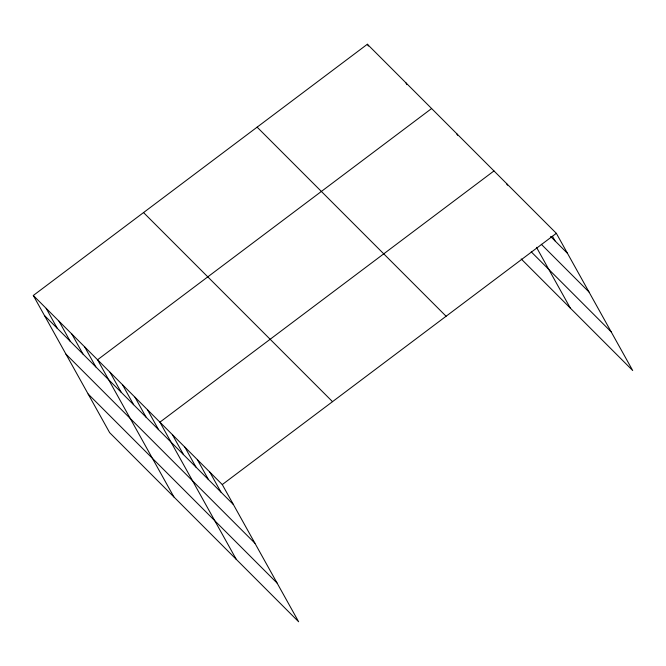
<?xml version="1.0" encoding="UTF-8"?>
<svg xmlns="http://www.w3.org/2000/svg" width="666" height="666" viewBox="0 0 666 666"><rect width="100%" height="100%" fill="white"/><g stroke="black" fill="none" stroke-linecap="round" stroke-linejoin="round"><path stroke-width="1" d="M33.3 295.479L222.278 484.573L298.634 621.761L109.657 432.667L33.3 295.479L367.366 44.239L556.343 233.333L632.7 370.521L521.178 258.932M431.618 108.533L97.552 359.773L173.909 496.953M493.981 170.937L159.915 422.169L236.272 559.357M222.278 484.573L556.343 233.333M550.599 236.438L567.474 253.33M541.308 244.28L588.994 291.999M531.202 251.823L611.172 331.851M257.126 127.148L446.103 316.242M143.54 212.571L332.517 401.665M44.422 315.468L233.408 504.562M65.951 354.145L254.936 543.24M88.128 393.989L277.114 583.083M552.472 236.305L554.994 240.842M506.451 183.416L507.467 185.231M536.488 247.311L570.337 308.117M456.56 133.491L457.575 135.315M405.919 82.817L406.926 84.632M367.366 44.239L368.373 46.054M209.807 472.094L220.937 492.082M197.336 459.615L208.458 479.603M184.865 447.136L195.987 467.124M172.386 434.657L183.516 454.645M147.444 409.69L158.566 429.678M134.973 397.211L146.095 417.199M122.502 384.732L133.625 404.72M110.023 372.252L121.154 392.241M84.699 346.911L95.829 366.899M71.853 334.057L82.975 354.046M58.999 321.195L70.13 341.183M46.154 308.333L57.276 328.33"/></g></svg>
